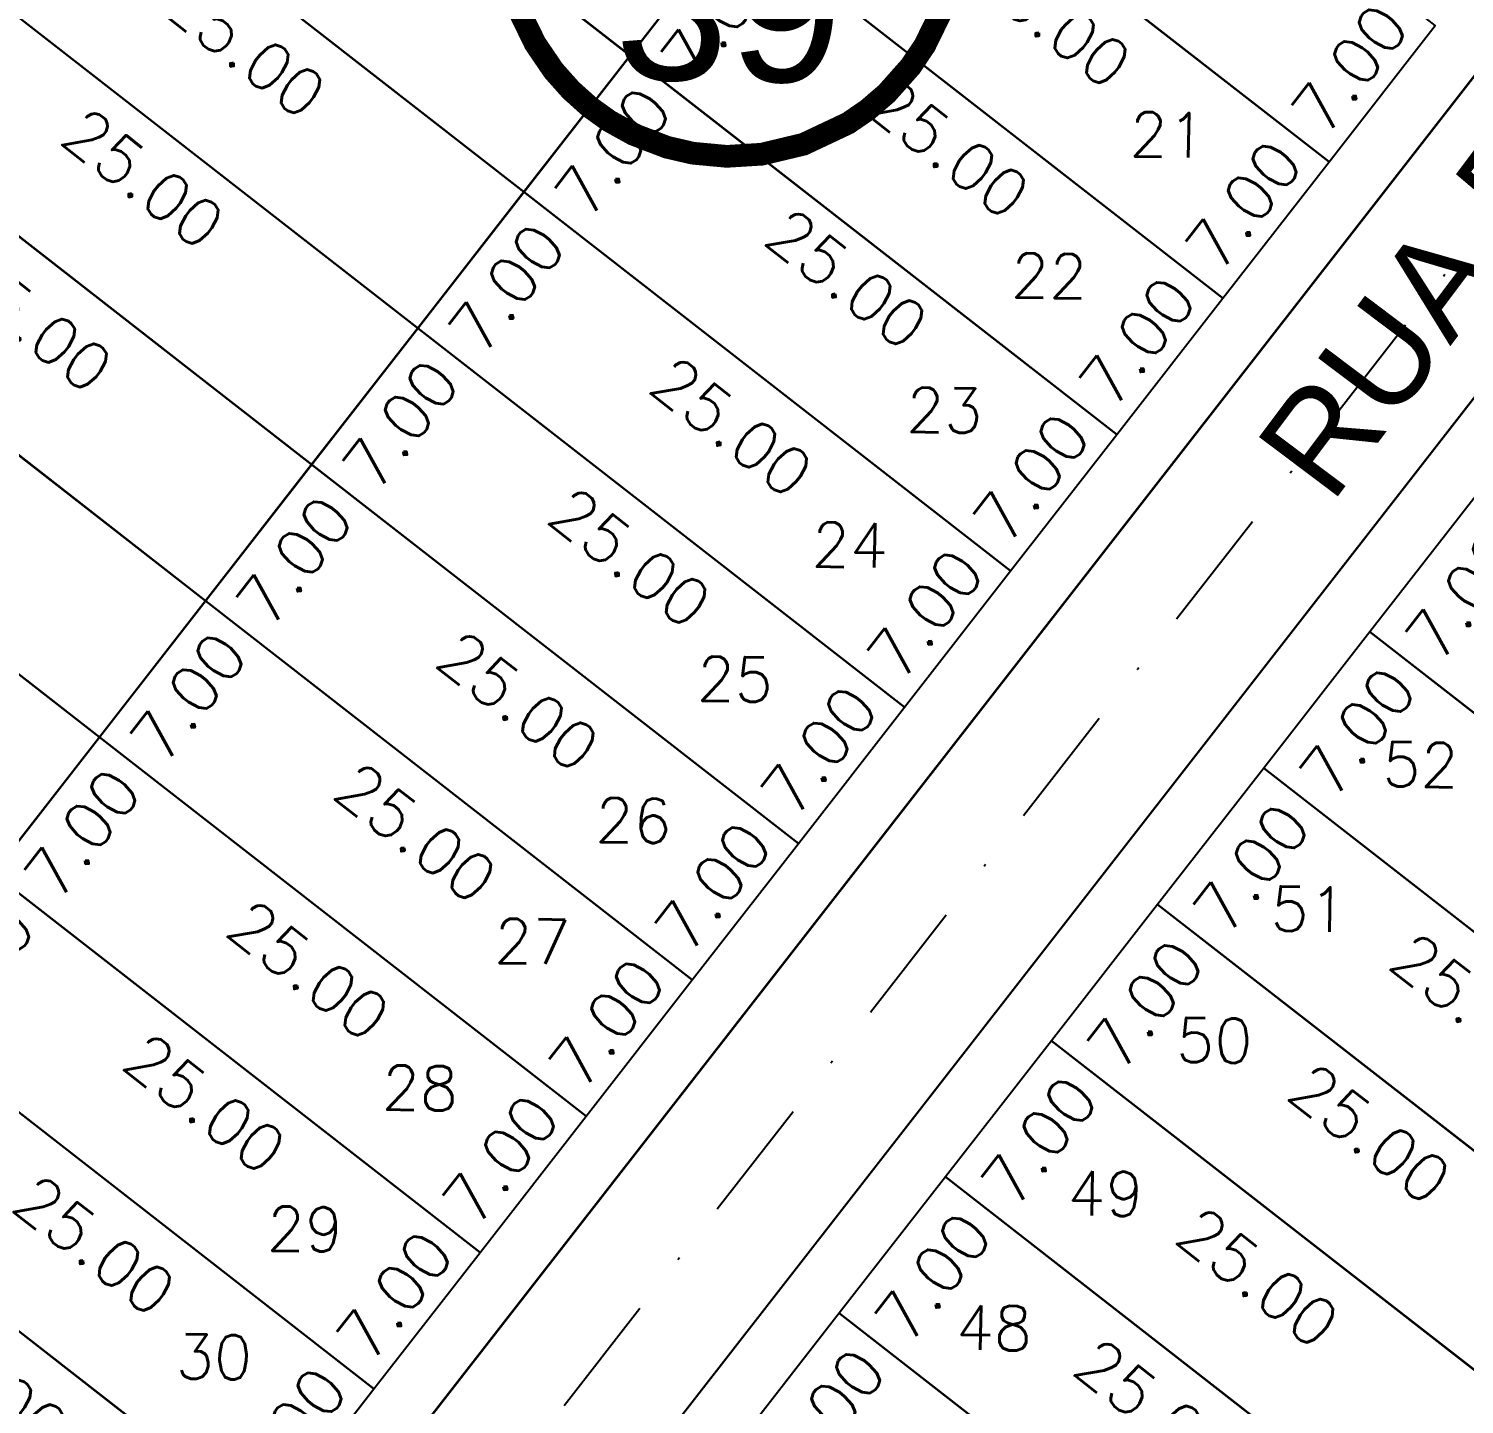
# Model space of a CAD drawing. Header units: millimetres. Extents: x -4430026 to 4783824, y 584 to 9593110.
# Drawn here: x 2211.3 to 2269.5, y 1048.7 to 1104.4 of the extents above; entities that cross this region are included whole.
import ezdxf
from ezdxf.enums import TextEntityAlignment as Align

# ---------------------------------------------------------------- set-up
doc = ezdxf.new("R2010")
doc.units = ezdxf.units.MM
doc.linetypes.add('CONTINUO', pattern=[0])
doc.linetypes.add('DASHDOT', pattern=[1, 0.5, -0.25, 0, -0.25])
for name, color, linetype in [('Calçada', 1, 'Continuous'), ('Cota', 8, 'Continuous'), ('EIXO DAS VIAS', 252, 'DASHDOT'), ('Lotes', 2, 'Continuous'), ('Nomes de Ruas', 3, 'Continuous'), ('Numero de lotes', 5, 'Continuous'), ('númeraçãoquadras', 4, 'Continuous'), ('Área Verde Alameda etc.', 92, 'Continuous')]:
    doc.layers.add(name, color=color, linetype=linetype)
doc.styles.add('arcad1', font='romans.shx')
doc.styles.add('ARIAL', font='arial.ttf', dxfattribs={"height": 0.25})
doc.styles.add('ROMANS', font='romans.shx')
doc.styles.add('STYLE1', font='sanss___.ttf')
doc.dimstyles.new('BOLA100', dxfattribs={"dimscale": 0, "dimtxt": 1.9, "dimasz": 0.18, "dimexe": 0.18, "dimexo": 0.063, "dimgap": 0, "dimtad": 1, "dimzin": 4, "dimdsep": 46, "dimtxsty": 'ROMANS', "dimcen": 0.09, "dimse1": 1, "dimse2": 1, "dimsd1": 1, "dimsd2": 1, "dimclrt": 256, "dimaunit": 1, "dimadec": 4, "dimazin": 0, "dimtfac": 1.2, "dimtix": 1, "dimtmove": 2, "dimatfit": 3, "dimfxl": 1, "dimtvp": 2, "dimtolj": 1, "dimtzin": 4, "dimarcsym": 0})

# ---------------------------------------------------------------- blocks, each defined once
blk = doc.blocks.new('*D1957')
at = {"layer": 'DEFPOINTS', "color": 0}
for p in [(2244.167, 1052.401), (2246.576, 1050.525), (2239.866, 1046.878)]:
    blk.add_point(p, dxfattribs=at)
at = {"layer": 'Cota', "insert": (2243.676, 1048.347), "char_height": 1.9, "attachment_point": 5, "rotation": 52.09358, "style": 'ROMANS'}
blk.add_mtext('\\A1;7.00', dxfattribs=at)
blk = doc.blocks.new('*D1958')
at = {"layer": 'DEFPOINTS', "color": 0}
for p in [(2248.467, 1057.924), (2250.877, 1056.048), (2244.167, 1052.401)]:
    blk.add_point(p, dxfattribs=at)
at = {"layer": 'Cota', "insert": (2247.977, 1053.87), "char_height": 1.9, "attachment_point": 5, "rotation": 52.09358, "style": 'ROMANS'}
blk.add_mtext('\\A1;7.00', dxfattribs=at)
blk = doc.blocks.new('*D1959')
at = {"layer": 'DEFPOINTS', "color": 0}
for p in [(2252.768, 1063.447), (2255.177, 1061.571), (2248.467, 1057.924)]:
    blk.add_point(p, dxfattribs=at)
at = {"layer": 'Cota', "insert": (2252.278, 1059.393), "char_height": 1.9, "attachment_point": 5, "rotation": 52.09358, "style": 'ROMANS'}
blk.add_mtext('\\A1;7.00', dxfattribs=at)
blk = doc.blocks.new('*D1960')
at = {"layer": 'DEFPOINTS', "color": 0}
for p in [(2257.069, 1068.97), (2259.478, 1067.094), (2252.768, 1063.447)]:
    blk.add_point(p, dxfattribs=at)
at = {"layer": 'Cota', "insert": (2256.578, 1064.916), "char_height": 1.9, "attachment_point": 5, "rotation": 52.09358, "style": 'ROMANS'}
blk.add_mtext('\\A1;7.00', dxfattribs=at)
blk = doc.blocks.new('*D1961')
at = {"layer": 'DEFPOINTS', "color": 0}
for p in [(2261.369, 1074.493), (2263.779, 1072.617), (2257.069, 1068.97)]:
    blk.add_point(p, dxfattribs=at)
at = {"layer": 'Cota', "insert": (2260.879, 1070.439), "char_height": 1.9, "attachment_point": 5, "rotation": 52.09358, "style": 'ROMANS'}
blk.add_mtext('\\A1;7.00', dxfattribs=at)
blk = doc.blocks.new('*D1962')
at = {"layer": 'DEFPOINTS', "color": 0}
for p in [(2265.67, 1080.016), (2268.079, 1078.14), (2261.369, 1074.493)]:
    blk.add_point(p, dxfattribs=at)
at = {"layer": 'Cota', "insert": (2265.179, 1075.962), "char_height": 1.9, "attachment_point": 5, "rotation": 52.09358, "style": 'ROMANS'}
blk.add_mtext('\\A1;7.00', dxfattribs=at)
blk = doc.blocks.new('*D1963')
at = {"layer": 'DEFPOINTS', "color": 0}
for p in [(2269.971, 1085.539), (2272.38, 1083.663), (2265.67, 1080.016)]:
    blk.add_point(p, dxfattribs=at)
at = {"layer": 'Cota', "insert": (2269.48, 1081.486), "char_height": 1.9, "attachment_point": 5, "rotation": 52.09358, "style": 'ROMANS'}
blk.add_mtext('\\A1;7.00', dxfattribs=at)
blk = doc.blocks.new('*D2200')
at = {"layer": 'DEFPOINTS', "color": 0}
for p in [(2224.754, 1049.773), (2225.308, 1049.341), (2221.008, 1043.818)]:
    blk.add_point(p, dxfattribs=at)
at = {"layer": 'Cota', "insert": (2221.855, 1047.595), "char_height": 1.9, "attachment_point": 5, "rotation": 52.09358, "style": 'ROMANS'}
blk.add_mtext('\\A1;7.00', dxfattribs=at)
blk = doc.blocks.new('*D2201')
at = {"layer": 'DEFPOINTS', "color": 0}
for p in [(2229.055, 1055.296), (2229.609, 1054.865), (2225.308, 1049.341)]:
    blk.add_point(p, dxfattribs=at)
at = {"layer": 'Cota', "insert": (2226.155, 1053.118), "char_height": 1.9, "attachment_point": 5, "rotation": 52.09358, "style": 'ROMANS'}
blk.add_mtext('\\A1;7.00', dxfattribs=at)
blk = doc.blocks.new('*D2202')
at = {"layer": 'DEFPOINTS', "color": 0}
for p in [(2233.356, 1060.819), (2233.91, 1060.388), (2229.609, 1054.865)]:
    blk.add_point(p, dxfattribs=at)
at = {"layer": 'Cota', "insert": (2230.456, 1058.641), "char_height": 1.9, "attachment_point": 5, "rotation": 52.09358, "style": 'ROMANS'}
blk.add_mtext('\\A1;7.00', dxfattribs=at)
blk = doc.blocks.new('*D2203')
at = {"layer": 'DEFPOINTS', "color": 0}
for p in [(2237.656, 1066.342), (2238.21, 1065.911), (2233.91, 1060.388)]:
    blk.add_point(p, dxfattribs=at)
at = {"layer": 'Cota', "insert": (2234.756, 1064.164), "char_height": 1.9, "attachment_point": 5, "rotation": 52.09358, "style": 'ROMANS'}
blk.add_mtext('\\A1;7.00', dxfattribs=at)
blk = doc.blocks.new('*D2204')
at = {"layer": 'DEFPOINTS', "color": 0}
for p in [(2241.957, 1071.865), (2242.511, 1071.434), (2238.21, 1065.911)]:
    blk.add_point(p, dxfattribs=at)
at = {"layer": 'Cota', "insert": (2239.057, 1069.687), "char_height": 1.9, "attachment_point": 5, "rotation": 52.09358, "style": 'ROMANS'}
blk.add_mtext('\\A1;7.00', dxfattribs=at)
blk = doc.blocks.new('*D2205')
at = {"layer": 'DEFPOINTS', "color": 0}
for p in [(2246.257, 1077.388), (2246.811, 1076.957), (2242.511, 1071.434)]:
    blk.add_point(p, dxfattribs=at)
at = {"layer": 'Cota', "insert": (2243.358, 1075.21), "char_height": 1.9, "attachment_point": 5, "rotation": 52.09358, "style": 'ROMANS'}
blk.add_mtext('\\A1;7.00', dxfattribs=at)
blk = doc.blocks.new('*D2206')
at = {"layer": 'DEFPOINTS', "color": 0}
for p in [(2250.558, 1082.911), (2251.112, 1082.48), (2246.811, 1076.957)]:
    blk.add_point(p, dxfattribs=at)
at = {"layer": 'Cota', "insert": (2247.658, 1080.734), "char_height": 1.9, "attachment_point": 5, "rotation": 52.09358, "style": 'ROMANS'}
blk.add_mtext('\\A1;7.00', dxfattribs=at)
blk = doc.blocks.new('*D2207')
at = {"layer": 'DEFPOINTS', "color": 0}
for p in [(2254.859, 1088.435), (2255.413, 1088.003), (2251.112, 1082.48)]:
    blk.add_point(p, dxfattribs=at)
at = {"layer": 'Cota', "insert": (2251.959, 1086.257), "char_height": 1.9, "attachment_point": 5, "rotation": 52.09358, "style": 'ROMANS'}
blk.add_mtext('\\A1;7.00', dxfattribs=at)
blk = doc.blocks.new('*D2208')
at = {"layer": 'DEFPOINTS', "color": 0}
for p in [(2259.159, 1093.958), (2259.713, 1093.526), (2255.413, 1088.003)]:
    blk.add_point(p, dxfattribs=at)
at = {"layer": 'Cota', "insert": (2256.259, 1091.78), "char_height": 1.9, "attachment_point": 5, "rotation": 52.09358, "style": 'ROMANS'}
blk.add_mtext('\\A1;7.00', dxfattribs=at)
blk = doc.blocks.new('*D2209')
at = {"layer": 'DEFPOINTS', "color": 0}
for p in [(2263.46, 1099.481), (2264.014, 1099.049), (2259.713, 1093.526)]:
    blk.add_point(p, dxfattribs=at)
at = {"layer": 'Cota', "insert": (2260.56, 1097.303), "char_height": 1.9, "attachment_point": 5, "rotation": 52.09358, "style": 'ROMANS'}
blk.add_mtext('\\A1;7.00', dxfattribs=at)
blk = doc.blocks.new('*D2210')
at = {"layer": 'DEFPOINTS', "color": 0}
for p in [(2267.761, 1105.004), (2268.315, 1104.573), (2264.014, 1099.049)]:
    blk.add_point(p, dxfattribs=at)
at = {"layer": 'Cota', "insert": (2264.861, 1102.826), "char_height": 1.9, "attachment_point": 5, "rotation": 52.09358, "style": 'ROMANS'}
blk.add_mtext('\\A1;7.00', dxfattribs=at)
blk = doc.blocks.new('*D2259')
at = {"layer": 'DEFPOINTS', "color": 0}
for p in [(2209.884, 1070.224), (2212.094, 1068.503), (2205.583, 1064.701)]:
    blk.add_point(p, dxfattribs=at)
at = {"layer": 'Cota', "insert": (2209.194, 1066.325), "char_height": 1.9, "attachment_point": 5, "rotation": 52.09358, "style": 'ROMANS'}
blk.add_mtext('\\A1;7.00', dxfattribs=at)
blk = doc.blocks.new('*D2260')
at = {"layer": 'DEFPOINTS', "color": 0}
for p in [(2214.184, 1075.747), (2216.395, 1074.026), (2209.884, 1070.224)]:
    blk.add_point(p, dxfattribs=at)
at = {"layer": 'Cota', "insert": (2213.495, 1071.848), "char_height": 1.9, "attachment_point": 5, "rotation": 52.09358, "style": 'ROMANS'}
blk.add_mtext('\\A1;7.00', dxfattribs=at)
blk = doc.blocks.new('*D2261')
at = {"layer": 'DEFPOINTS', "color": 0}
for p in [(2218.485, 1081.27), (2220.695, 1079.549), (2214.184, 1075.747)]:
    blk.add_point(p, dxfattribs=at)
at = {"layer": 'Cota', "insert": (2217.796, 1077.371), "char_height": 1.9, "attachment_point": 5, "rotation": 52.09358, "style": 'ROMANS'}
blk.add_mtext('\\A1;7.00', dxfattribs=at)
blk = doc.blocks.new('*D2262')
at = {"layer": 'DEFPOINTS', "color": 0}
for p in [(2222.785, 1086.793), (2224.996, 1085.072), (2218.485, 1081.27)]:
    blk.add_point(p, dxfattribs=at)
at = {"layer": 'Cota', "insert": (2222.096, 1082.894), "char_height": 1.9, "attachment_point": 5, "rotation": 52.09358, "style": 'ROMANS'}
blk.add_mtext('\\A1;7.00', dxfattribs=at)
blk = doc.blocks.new('*D2263')
at = {"layer": 'DEFPOINTS', "color": 0}
for p in [(2227.086, 1092.316), (2229.297, 1090.595), (2222.785, 1086.793)]:
    blk.add_point(p, dxfattribs=at)
at = {"layer": 'Cota', "insert": (2226.397, 1088.417), "char_height": 1.9, "attachment_point": 5, "rotation": 52.09358, "style": 'ROMANS'}
blk.add_mtext('\\A1;7.00', dxfattribs=at)
blk = doc.blocks.new('*D2264')
at = {"layer": 'DEFPOINTS', "color": 0}
for p in [(2231.387, 1097.839), (2233.597, 1096.118), (2227.086, 1092.316)]:
    blk.add_point(p, dxfattribs=at)
at = {"layer": 'Cota', "insert": (2230.697, 1093.94), "char_height": 1.9, "attachment_point": 5, "rotation": 52.09358, "style": 'ROMANS'}
blk.add_mtext('\\A1;7.00', dxfattribs=at)
blk = doc.blocks.new('*D2265')
at = {"layer": 'DEFPOINTS', "color": 0}
for p in [(2235.687, 1103.363), (2237.898, 1101.641), (2231.387, 1097.839)]:
    blk.add_point(p, dxfattribs=at)
at = {"layer": 'Cota', "insert": (2234.998, 1099.463), "char_height": 1.9, "attachment_point": 5, "rotation": 52.09358, "style": 'ROMANS'}
blk.add_mtext('\\A1;7.00', dxfattribs=at)
blk = doc.blocks.new('*D2266')
at = {"layer": 'DEFPOINTS', "color": 0}
for p in [(2239.988, 1108.886), (2242.199, 1107.164), (2235.687, 1103.363)]:
    blk.add_point(p, dxfattribs=at)
at = {"layer": 'Cota', "insert": (2239.299, 1104.986), "char_height": 1.9, "attachment_point": 5, "rotation": 52.09358, "style": 'ROMANS'}
blk.add_mtext('\\A1;7.00', dxfattribs=at)
blk = doc.blocks.new('*D3449')
at = {"layer": 'DEFPOINTS', "color": 0}
for p in [(2248.589, 1119.932), (2268.315, 1104.573), (2266.394, 1102.106)]:
    blk.add_point(p, dxfattribs=at)
at = {"layer": 'Cota', "insert": (2257.115, 1110.535), "char_height": 1.9, "attachment_point": 5, "rotation": 322.09358, "style": 'ROMANS'}
blk.add_mtext('\\A1;25.00', dxfattribs=at)
blk = doc.blocks.new('*D3471')
at = {"layer": 'DEFPOINTS', "color": 0}
for p in [(2244.289, 1114.409), (2264.014, 1099.049), (2261.999, 1096.461)]:
    blk.add_point(p, dxfattribs=at)
at = {"layer": 'Cota', "insert": (2252.72, 1104.891), "char_height": 1.9, "attachment_point": 5, "rotation": 322.09358, "style": 'ROMANS'}
blk.add_mtext('\\A1;25.00', dxfattribs=at)
blk = doc.blocks.new('*D3481')
at = {"layer": 'DEFPOINTS', "color": 0}
for p in [(2239.988, 1108.886), (2259.713, 1093.526), (2257.879, 1091.17)]:
    blk.add_point(p, dxfattribs=at)
at = {"layer": 'Cota', "insert": (2248.6, 1099.599), "char_height": 1.9, "attachment_point": 5, "rotation": 322.09358, "style": 'ROMANS'}
blk.add_mtext('\\A1;25.00', dxfattribs=at)
blk = doc.blocks.new('*D3490')
at = {"layer": 'DEFPOINTS', "color": 0}
for p in [(2215.962, 1118.722), (2235.687, 1103.363), (2234.033, 1101.238)]:
    blk.add_point(p, dxfattribs=at)
at = {"layer": 'Cota', "insert": (2224.754, 1109.667), "char_height": 1.9, "attachment_point": 5, "rotation": 322.09358, "style": 'ROMANS'}
blk.add_mtext('\\A1;25.00', dxfattribs=at)
blk = doc.blocks.new('*D3491')
at = {"layer": 'DEFPOINTS', "color": 0}
for p in [(2235.687, 1103.363), (2255.413, 1088.003), (2253.758, 1085.879)]:
    blk.add_point(p, dxfattribs=at)
at = {"layer": 'Cota', "insert": (2244.479, 1094.308), "char_height": 1.9, "attachment_point": 5, "rotation": 322.09358, "style": 'ROMANS'}
blk.add_mtext('\\A1;25.00', dxfattribs=at)
blk = doc.blocks.new('*D3492')
at = {"layer": 'DEFPOINTS', "color": 0}
for p in [(2265.67, 1080.016), (2285.395, 1064.657), (2283.741, 1062.532)]:
    blk.add_point(p, dxfattribs=at)
at = {"layer": 'Cota', "insert": (2274.462, 1070.962), "char_height": 1.9, "attachment_point": 5, "rotation": 322.09358, "style": 'ROMANS'}
blk.add_mtext('\\A1;25.00', dxfattribs=at)
blk = doc.blocks.new('*D3500')
at = {"layer": 'DEFPOINTS', "color": 0}
for p in [(2211.661, 1113.199), (2231.387, 1097.839), (2229.363, 1095.241)]:
    blk.add_point(p, dxfattribs=at)
at = {"layer": 'Cota', "insert": (2220.084, 1103.67), "char_height": 1.9, "attachment_point": 5, "rotation": 322.09358, "style": 'ROMANS'}
blk.add_mtext('\\A1;25.00', dxfattribs=at)
blk = doc.blocks.new('*D3501')
at = {"layer": 'DEFPOINTS', "color": 0}
for p in [(2231.387, 1097.839), (2251.112, 1082.48), (2249.089, 1079.882)]:
    blk.add_point(p, dxfattribs=at)
at = {"layer": 'Cota', "insert": (2239.81, 1088.311), "char_height": 1.9, "attachment_point": 5, "rotation": 322.09358, "style": 'ROMANS'}
blk.add_mtext('\\A1;25.00', dxfattribs=at)
blk = doc.blocks.new('*D3502')
at = {"layer": 'DEFPOINTS', "color": 0}
for p in [(2261.369, 1074.493), (2281.095, 1059.134), (2279.071, 1056.536)]:
    blk.add_point(p, dxfattribs=at)
at = {"layer": 'Cota', "insert": (2269.792, 1064.965), "char_height": 1.9, "attachment_point": 5, "rotation": 322.09358, "style": 'ROMANS'}
blk.add_mtext('\\A1;25.00', dxfattribs=at)
blk = doc.blocks.new('*D3510')
at = {"layer": 'DEFPOINTS', "color": 0}
for p in [(2207.361, 1107.676), (2227.086, 1092.316), (2225.243, 1089.95)]:
    blk.add_point(p, dxfattribs=at)
at = {"layer": 'Cota', "insert": (2215.964, 1098.379), "char_height": 1.9, "attachment_point": 5, "rotation": 322.09358, "style": 'ROMANS'}
blk.add_mtext('\\A1;25.00', dxfattribs=at)
blk = doc.blocks.new('*D3511')
at = {"layer": 'DEFPOINTS', "color": 0}
for p in [(2227.086, 1092.316), (2246.811, 1076.957), (2244.969, 1074.59)]:
    blk.add_point(p, dxfattribs=at)
at = {"layer": 'Cota', "insert": (2235.69, 1083.02), "char_height": 1.9, "attachment_point": 5, "rotation": 322.09358, "style": 'ROMANS'}
blk.add_mtext('\\A1;25.00', dxfattribs=at)
blk = doc.blocks.new('*D3512')
at = {"layer": 'DEFPOINTS', "color": 0}
for p in [(2257.069, 1068.97), (2276.794, 1053.611), (2274.951, 1051.244)]:
    blk.add_point(p, dxfattribs=at)
at = {"layer": 'Cota', "insert": (2265.672, 1059.673), "char_height": 1.9, "attachment_point": 5, "rotation": 322.09358, "style": 'ROMANS'}
blk.add_mtext('\\A1;25.00', dxfattribs=at)
blk = doc.blocks.new('*D3520')
at = {"layer": 'DEFPOINTS', "color": 0}
for p in [(2203.06, 1102.153), (2222.785, 1086.793), (2220.711, 1084.129)]:
    blk.add_point(p, dxfattribs=at)
at = {"layer": 'Cota', "insert": (2211.432, 1092.558), "char_height": 1.9, "attachment_point": 5, "rotation": 322.09358, "style": 'ROMANS'}
blk.add_mtext('\\A1;25.00', dxfattribs=at)
blk = doc.blocks.new('*D3521')
at = {"layer": 'DEFPOINTS', "color": 0}
for p in [(2222.785, 1086.793), (2242.511, 1071.434), (2240.436, 1068.77)]:
    blk.add_point(p, dxfattribs=at)
at = {"layer": 'Cota', "insert": (2231.157, 1077.199), "char_height": 1.9, "attachment_point": 5, "rotation": 322.09358, "style": 'ROMANS'}
blk.add_mtext('\\A1;25.00', dxfattribs=at)
blk = doc.blocks.new('*D3522')
at = {"layer": 'DEFPOINTS', "color": 0}
for p in [(2252.768, 1063.447), (2272.493, 1048.088), (2270.419, 1045.424)]:
    blk.add_point(p, dxfattribs=at)
at = {"layer": 'Cota', "insert": (2261.14, 1053.853), "char_height": 1.9, "attachment_point": 5, "rotation": 322.09358, "style": 'ROMANS'}
blk.add_mtext('\\A1;25.00', dxfattribs=at)
blk = doc.blocks.new('*D3530')
at = {"layer": 'DEFPOINTS', "color": 0}
for p in [(2198.759, 1096.629), (2218.485, 1081.27), (2216.561, 1078.799)]:
    blk.add_point(p, dxfattribs=at)
at = {"layer": 'Cota', "insert": (2207.282, 1087.228), "char_height": 1.9, "attachment_point": 5, "rotation": 322.09358, "style": 'ROMANS'}
blk.add_mtext('\\A1;25.00', dxfattribs=at)
blk = doc.blocks.new('*D3531')
at = {"layer": 'DEFPOINTS', "color": 0}
for p in [(2218.485, 1081.27), (2238.21, 1065.911), (2236.286, 1063.44)]:
    blk.add_point(p, dxfattribs=at)
at = {"layer": 'Cota', "insert": (2227.007, 1071.869), "char_height": 1.9, "attachment_point": 5, "rotation": 322.09358, "style": 'ROMANS'}
blk.add_mtext('\\A1;25.00', dxfattribs=at)
blk = doc.blocks.new('*D3532')
at = {"layer": 'DEFPOINTS', "color": 0}
for p in [(2248.467, 1057.924), (2268.193, 1042.565), (2266.269, 1040.094)]:
    blk.add_point(p, dxfattribs=at)
at = {"layer": 'Cota', "insert": (2256.99, 1048.523), "char_height": 1.9, "attachment_point": 5, "rotation": 322.09358, "style": 'ROMANS'}
blk.add_mtext('\\A1;25.00', dxfattribs=at)
blk = doc.blocks.new('*D3540')
at = {"layer": 'DEFPOINTS', "color": 0}
for p in [(2194.459, 1091.106), (2214.184, 1075.747), (2212.221, 1073.226)]:
    blk.add_point(p, dxfattribs=at)
at = {"layer": 'Cota', "insert": (2202.942, 1081.655), "char_height": 1.9, "attachment_point": 5, "rotation": 322.09358, "style": 'ROMANS'}
blk.add_mtext('\\A1;25.00', dxfattribs=at)
blk = doc.blocks.new('*D3541')
at = {"layer": 'DEFPOINTS', "color": 0}
for p in [(2214.184, 1075.747), (2233.91, 1060.388), (2231.947, 1057.867)]:
    blk.add_point(p, dxfattribs=at)
at = {"layer": 'Cota', "insert": (2222.668, 1066.296), "char_height": 1.9, "attachment_point": 5, "rotation": 322.09358, "style": 'ROMANS'}
blk.add_mtext('\\A1;25.00', dxfattribs=at)
blk = doc.blocks.new('*D3542')
at = {"layer": 'DEFPOINTS', "color": 0}
for p in [(2244.167, 1052.401), (2263.892, 1037.041), (2261.929, 1034.521)]:
    blk.add_point(p, dxfattribs=at)
at = {"layer": 'Cota', "insert": (2252.65, 1042.95), "char_height": 1.9, "attachment_point": 5, "rotation": 322.09358, "style": 'ROMANS'}
blk.add_mtext('\\A1;25.00', dxfattribs=at)
blk = doc.blocks.new('*D3551')
at = {"layer": 'DEFPOINTS', "color": 0}
for p in [(2209.884, 1070.224), (2229.609, 1054.865), (2227.743, 1052.468)]:
    blk.add_point(p, dxfattribs=at)
at = {"layer": 'Cota', "insert": (2218.464, 1060.897), "char_height": 1.9, "attachment_point": 5, "rotation": 322.09358, "style": 'ROMANS'}
blk.add_mtext('\\A1;25.00', dxfattribs=at)
blk = doc.blocks.new('*D3561')
at = {"layer": 'DEFPOINTS', "color": 0}
for p in [(2205.583, 1064.701), (2225.308, 1049.341), (2223.268, 1046.721)]:
    blk.add_point(p, dxfattribs=at)
at = {"layer": 'Cota', "insert": (2213.989, 1055.15), "char_height": 1.9, "attachment_point": 5, "rotation": 322.09358, "style": 'ROMANS'}
blk.add_mtext('\\A1;25.00', dxfattribs=at)
blk = doc.blocks.new('*D3571')
at = {"layer": 'DEFPOINTS', "color": 0}
for p in [(2201.282, 1059.178), (2221.008, 1043.818), (2218.928, 1041.148)]:
    blk.add_point(p, dxfattribs=at)
at = {"layer": 'Cota', "insert": (2209.649, 1049.577), "char_height": 1.9, "attachment_point": 5, "rotation": 322.09358, "style": 'ROMANS'}
blk.add_mtext('\\A1;25.00', dxfattribs=at)
blk = doc.blocks.new('*D3581')
at = {"layer": 'DEFPOINTS', "color": 0}
for p in [(2196.982, 1053.655), (2216.707, 1038.295), (2214.86, 1035.923)]:
    blk.add_point(p, dxfattribs=at)
at = {"layer": 'Cota', "insert": (2205.581, 1044.352), "char_height": 1.9, "attachment_point": 5, "rotation": 322.09358, "style": 'ROMANS'}
blk.add_mtext('\\A1;25.00', dxfattribs=at)
blk = doc.blocks.new('*D7512')
at = {"layer": 'DEFPOINTS', "color": 0}
for p in [(2236.091, 1280.484), (2081.628, 1082.113), (2083.466, 1080.682)]:
    blk.add_point(p, dxfattribs=at)
at = {"layer": 'Cota', "insert": (2155.587, 1174.738), "char_height": 1.9, "attachment_point": 5, "rotation": 52.09358, "style": 'ROMANS'}
blk.add_mtext('\\A1;251.42', dxfattribs=at)
blk = doc.blocks.new('*D7513')
at = {"layer": 'DEFPOINTS', "color": 0}
for p in [(2239.844, 1277.562), (2240.037, 1277.412), (2089.208, 1083.709)]:
    blk.add_point(p, dxfattribs=at)
at = {"layer": 'Cota', "insert": (2163.68, 1181.294), "char_height": 1.9, "attachment_point": 5, "rotation": 52.09358, "style": 'ROMANS'}
blk.add_mtext('\\A1;245.50', dxfattribs=at)
blk = doc.blocks.new('*D7514')
at = {"layer": 'DEFPOINTS', "color": 0}
for p in [(2246.349, 1272.497), (2095.52, 1078.794), (2097.259, 1077.44)]:
    blk.add_point(p, dxfattribs=at)
at = {"layer": 'Cota', "insert": (2165.485, 1166.48), "char_height": 1.9, "attachment_point": 5, "rotation": 52.09358, "style": 'ROMANS'}
blk.add_mtext('\\A1;245.50', dxfattribs=at)
blk = doc.blocks.new('*D7515')
at = {"layer": 'DEFPOINTS', "color": 0}
for p in [(2250.074, 1269.597), (2250.294, 1269.426), (2095.83, 1071.054)]:
    blk.add_point(p, dxfattribs=at)
at = {"layer": 'Cota', "insert": (2174.033, 1173.558), "char_height": 1.9, "attachment_point": 5, "rotation": 52.09358, "style": 'ROMANS'}
blk.add_mtext('\\A1;251.42', dxfattribs=at)
blk = doc.blocks.new('NUM_quadra')
at = {"color": 6, "const_width": 0.02}
blk.add_lwpolyline([(-0.0134, 0.1996), (-0.034, 0.1971), (-0.0579, 0.1914), (-0.0779, 0.1842), (-0.0981, 0.1743), (-0.1208, 0.1594), (-0.1377, 0.145), (-0.1521, 0.1299), (-0.1625, 0.1166), (-0.1764, 0.0942), (-0.1852, 0.0754), (-0.1941, 0.0483), (-0.1985, 0.0243), (-0.2, 0), (-0.1977, -0.0299), (-0.1921, -0.0556), (-0.1839, -0.0786), (-0.1713, -0.1033), (-0.1546, -0.1269), (-0.1389, -0.1439), (-0.1219, -0.1586), (-0.1046, -0.1705), (-0.0831, -0.1819), (-0.0531, -0.1928), (-0.0302, -0.1977), (0, -0.2), (0.0309, -0.1976), (0.0677, -0.1882), (0.1069, -0.169), (0.124, -0.1569), (0.1407, -0.1421), (0.1614, -0.1181), (0.1737, -0.0992), (0.187, -0.071), (0.1962, -0.0386), (0.2, 0), (0.1989, 0.0205), (0.1943, 0.0473), (0.1871, 0.0707), (0.1741, 0.0984), (0.1635, 0.1151), (0.1472, 0.1354), (0.1285, 0.1533), (0.1063, 0.1694), (0.0782, 0.1841), (0.0533, 0.1928), (0.0267, 0.1982), (0, 0.2)], close=True, dxfattribs=at)
blk.add_circle((0, 0), 0.2)
at = {"color": 3, "insert": (-0.1114, 0.1285), "char_height": 0.038, "width": 0.2663, "attachment_point": 1, "style": 'STYLE1'}
blk.add_mtext('\\fArial|b0|i0|c0|p34;QUADRA', dxfattribs=at)
at = {"color": 3, "style": 'STYLE1'}
blk.add_attdef('00', text='', height=0.13, dxfattribs=at).set_placement((0, -0.1335), align=Align.CENTER)

msp = doc.modelspace()

# ---------------------------------------------------------------- hatches: boundary and pattern name
at = {"layer": 'Área Verde Alameda etc.'}
h = msp.add_hatch(dxfattribs=at)
h.set_pattern_fill('ANSI37', color=256, scale=0.3, angle=24.82082, style=0)
h.set_pattern_definition([(69.82082076, (-350710.31295, -9590084.73025), (-0.894034063135, 0.32857167248), []), (159.82082076, (-350710.31295, -9590084.73025), (-0.32857167248, -0.894034063135), [])])
edge = h.paths.add_edge_path()
edge.add_line((2236.091, 1280.484), (2083.112, 1084.019))
edge.add_line((2083.112, 1084.019), (2081.628, 1082.113))
edge.add_arc((2084.474, 1087.395), 6, 241.68765, 322.09358)
edge.add_line((2089.208, 1083.709), (2240.037, 1277.412))
edge.add_line((2240.037, 1277.412), (2236.091, 1280.484))
h = msp.add_hatch(dxfattribs=at)
h.set_pattern_fill('ANSI37', color=256, scale=0.3, style=0)
h.set_pattern_definition([(45, (-350710.31295, -9590084.73025), (-0.67351920908, 0.67351920908), []), (135, (-350710.31295, -9590084.73025), (-0.67351920908, -0.67351920908), [])])
h.paths.add_polyline_path([(2250.294, 1269.426), (2246.349, 1272.497), (2095.52, 1078.794, 0.365977), (2095.83, 1071.054), (2097.315, 1072.961)])

# ---------------------------------------------------------------- linework, layer by layer
at = {"layer": 'Calçada', "lineweight": -3}
for p, q in [((2344.934, 1198.902), (2192.569, 1003.226)), ((2344.934, 1198.902), (2192.569, 1003.226)), ((2198.881, 998.311), (2351.246, 1193.987)), ((2198.881, 998.311), (2351.246, 1193.987))]:
    msp.add_line(p, q, dxfattribs=at)
for points in [[(2344.934, 1198.902, 0.414214), (2343.886, 1207.322), (2309.958, 1233.74, 0.414214), (2301.538, 1232.693), (2149.173, 1037.017, 0.414214), (2150.221, 1028.596), (2184.149, 1002.178, 0.414214), (2192.569, 1003.226)], [(2344.934, 1198.902, 0.414214), (2343.886, 1207.322), (2309.958, 1233.74, 0.414214), (2301.538, 1232.693), (2149.173, 1037.017, 0.414214), (2150.221, 1028.596), (2184.149, 1002.178, 0.414214), (2192.569, 1003.226)], [(2393.594, 1168.617), (2359.666, 1195.035, 0.414214), (2351.246, 1193.987), (2198.881, 998.311, 0.414214), (2199.929, 989.891), (2233.856, 963.473, 0.414214), (2242.277, 964.521), (2394.641, 1160.196, 0.414214)], [(2393.594, 1168.617), (2359.666, 1195.035, 0.414214), (2351.246, 1193.987), (2198.881, 998.311, 0.414214), (2199.929, 989.891), (2233.856, 963.473, 0.414214), (2242.277, 964.521), (2394.641, 1160.196, 0.414214)]]:
    msp.add_lwpolyline(points, format="xyb", close=True, dxfattribs=at)
at = {"layer": 'EIXO DAS VIAS', "ltscale": 10}
msp.add_line((2189.581, 992.879, 103.708), (2354.233, 1204.335, 103.708), dxfattribs=at)
at = {"layer": 'Lotes', "lineweight": -3}
for p, q in [((2168.721, 1017.36), (2321.7, 1213.825)), ((2264.014, 1099.049), (2224.563, 1129.768)), ((2259.713, 1093.526), (2220.263, 1124.245)), ((2255.413, 1088.003), (2215.962, 1118.722)), ((2251.112, 1082.48), (2211.661, 1113.199)), ((2246.811, 1076.957), (2207.361, 1107.676)), ((2242.511, 1071.434), (2203.06, 1102.153)), ((2238.21, 1065.911), (2198.759, 1096.629)), ((2233.91, 1060.388), (2194.459, 1091.106)), ((2229.609, 1054.865), (2190.158, 1085.583)), ((2225.308, 1049.341), (2185.858, 1080.06)), ((2305.121, 1049.298), (2265.67, 1080.016)), ((2221.008, 1043.818), (2181.557, 1074.537)), ((2300.82, 1043.775), (2261.369, 1074.493)), ((2296.519, 1038.251), (2257.069, 1068.97)), ((2292.219, 1032.728), (2252.768, 1063.447)), ((2287.918, 1027.205), (2248.467, 1057.924)), ((2283.618, 1021.682), (2244.167, 1052.401))]:
    msp.add_line(p, q, dxfattribs=at)
at = {"layer": 'Lotes', "linetype": 'CONTINUO', "lineweight": -3}
for p, q in [((2215.962, 1118.722), (2235.687, 1103.363)), ((2235.687, 1103.363), (2215.962, 1118.722)), ((2264.014, 1099.049), (2244.289, 1114.409)), ((2244.289, 1114.409), (2264.014, 1099.049)), ((2211.661, 1113.199), (2231.387, 1097.839)), ((2231.387, 1097.839), (2211.661, 1113.199)), ((2239.988, 1108.886), (2235.687, 1103.363)), ((2235.687, 1103.363), (2239.988, 1108.886)), ((2259.713, 1093.526), (2239.988, 1108.886)), ((2239.988, 1108.886), (2259.713, 1093.526)), ((2207.361, 1107.676), (2227.086, 1092.316)), ((2227.086, 1092.316), (2207.361, 1107.676)), ((2264.014, 1099.049), (2268.315, 1104.573)), ((2235.687, 1103.363), (2231.387, 1097.839)), ((2231.387, 1097.839), (2235.687, 1103.363)), ((2255.413, 1088.003), (2235.687, 1103.363)), ((2235.687, 1103.363), (2255.413, 1088.003)), ((2203.06, 1102.153), (2222.785, 1086.793)), ((2222.785, 1086.793), (2203.06, 1102.153)), ((2259.713, 1093.526), (2264.014, 1099.049)), ((2231.387, 1097.839), (2227.086, 1092.316)), ((2227.086, 1092.316), (2231.387, 1097.839)), ((2251.112, 1082.48), (2231.387, 1097.839)), ((2231.387, 1097.839), (2251.112, 1082.48)), ((2198.759, 1096.629), (2218.485, 1081.27)), ((2218.485, 1081.27), (2198.759, 1096.629)), ((2255.413, 1088.003), (2259.713, 1093.526)), ((2227.086, 1092.316), (2222.785, 1086.793)), ((2222.785, 1086.793), (2227.086, 1092.316)), ((2246.811, 1076.957), (2227.086, 1092.316)), ((2227.086, 1092.316), (2246.811, 1076.957)), ((2194.459, 1091.106), (2214.184, 1075.747)), ((2214.184, 1075.747), (2194.459, 1091.106)), ((2251.112, 1082.48), (2255.413, 1088.003)), ((2222.785, 1086.793), (2218.485, 1081.27)), ((2218.485, 1081.27), (2222.785, 1086.793)), ((2242.511, 1071.434), (2222.785, 1086.793)), ((2222.785, 1086.793), (2242.511, 1071.434)), ((2269.971, 1085.539), (2265.67, 1080.016)), ((2246.811, 1076.957), (2251.112, 1082.48)), ((2218.485, 1081.27), (2214.184, 1075.747)), ((2214.184, 1075.747), (2218.485, 1081.27)), ((2238.21, 1065.911), (2218.485, 1081.27)), ((2218.485, 1081.27), (2238.21, 1065.911)), ((2265.67, 1080.016), (2261.369, 1074.493)), ((2285.395, 1064.657), (2265.67, 1080.016)), ((2265.67, 1080.016), (2285.395, 1064.657)), ((2242.511, 1071.434), (2246.811, 1076.957)), ((2214.184, 1075.747), (2209.884, 1070.224)), ((2209.884, 1070.224), (2214.184, 1075.747)), ((2233.91, 1060.388), (2214.184, 1075.747)), ((2214.184, 1075.747), (2233.91, 1060.388)), ((2261.369, 1074.493), (2257.069, 1068.97)), ((2281.095, 1059.134), (2261.369, 1074.493)), ((2261.369, 1074.493), (2281.095, 1059.134)), ((2238.21, 1065.911), (2242.511, 1071.434)), ((2229.609, 1054.865), (2209.884, 1070.224)), ((2209.884, 1070.224), (2229.609, 1054.865)), ((2257.069, 1068.97), (2252.768, 1063.447)), ((2276.794, 1053.611), (2257.069, 1068.97)), ((2257.069, 1068.97), (2276.794, 1053.611)), ((2233.91, 1060.388), (2238.21, 1065.911)), ((2225.308, 1049.341), (2205.583, 1064.701)), ((2205.583, 1064.701), (2225.308, 1049.341)), ((2252.768, 1063.447), (2248.467, 1057.924)), ((2272.493, 1048.088), (2252.768, 1063.447)), ((2252.768, 1063.447), (2272.493, 1048.088)), ((2229.609, 1054.865), (2233.91, 1060.388)), ((2221.008, 1043.818), (2201.282, 1059.178)), ((2201.282, 1059.178), (2221.008, 1043.818)), ((2248.467, 1057.924), (2244.167, 1052.401)), ((2268.193, 1042.565), (2248.467, 1057.924)), ((2248.467, 1057.924), (2268.193, 1042.565)), ((2225.308, 1049.341), (2229.609, 1054.865)), ((2244.167, 1052.401), (2239.866, 1046.878)), ((2263.892, 1037.041), (2244.167, 1052.401)), ((2244.167, 1052.401), (2263.892, 1037.041)), ((2221.008, 1043.818), (2225.308, 1049.341))]:
    msp.add_line(p, q, dxfattribs=at)
at = {"layer": 'Lotes'}
for points in [[(2220.263, 1124.245), (2215.962, 1118.722), (2235.687, 1103.363), (2239.988, 1108.886)], [(2248.589, 1119.932), (2244.289, 1114.409), (2264.014, 1099.049), (2268.315, 1104.573)], [(2215.962, 1118.722), (2211.661, 1113.199), (2231.387, 1097.839), (2235.687, 1103.363)], [(2244.289, 1114.409), (2239.988, 1108.886), (2259.713, 1093.526), (2264.014, 1099.049)], [(2211.661, 1113.199), (2207.361, 1107.676), (2227.086, 1092.316), (2231.387, 1097.839)], [(2239.988, 1108.886), (2235.687, 1103.363), (2255.413, 1088.003), (2259.713, 1093.526)], [(2207.361, 1107.676), (2203.06, 1102.153), (2222.785, 1086.793), (2227.086, 1092.316)], [(2235.687, 1103.363), (2231.387, 1097.839), (2251.112, 1082.48), (2255.413, 1088.003)], [(2203.06, 1102.153), (2198.759, 1096.629), (2218.485, 1081.27), (2222.785, 1086.793)], [(2231.387, 1097.839), (2227.086, 1092.316), (2246.811, 1076.957), (2251.112, 1082.48)], [(2198.759, 1096.629), (2194.459, 1091.106), (2214.184, 1075.747), (2218.485, 1081.27)], [(2227.086, 1092.316), (2222.785, 1086.793), (2242.511, 1071.434), (2246.811, 1076.957)], [(2194.459, 1091.106), (2190.158, 1085.583), (2209.884, 1070.224), (2214.184, 1075.747)], [(2222.785, 1086.793), (2218.485, 1081.27), (2238.21, 1065.911), (2242.511, 1071.434)], [(2269.971, 1085.539), (2265.67, 1080.016), (2285.395, 1064.657), (2289.696, 1070.18)], [(2218.485, 1081.27), (2214.184, 1075.747), (2233.91, 1060.388), (2238.21, 1065.911)], [(2265.67, 1080.016), (2261.369, 1074.493), (2281.095, 1059.134), (2285.395, 1064.657)], [(2214.184, 1075.747), (2209.884, 1070.224), (2229.609, 1054.865), (2233.91, 1060.388)], [(2261.369, 1074.493), (2257.069, 1068.97), (2276.794, 1053.611), (2281.095, 1059.134)], [(2209.884, 1070.224), (2205.583, 1064.701), (2225.308, 1049.341), (2229.609, 1054.865)], [(2257.069, 1068.97), (2252.768, 1063.447), (2272.493, 1048.088), (2276.794, 1053.611)], [(2205.583, 1064.701), (2201.282, 1059.178), (2221.008, 1043.818), (2225.308, 1049.341)], [(2252.768, 1063.447), (2248.467, 1057.924), (2268.193, 1042.565), (2272.493, 1048.088)], [(2201.282, 1059.178), (2196.982, 1053.655), (2216.707, 1038.295), (2221.008, 1043.818)], [(2248.467, 1057.924), (2244.167, 1052.401), (2263.892, 1037.041), (2268.193, 1042.565)], [(2244.167, 1052.401), (2239.866, 1046.878), (2259.592, 1031.518), (2263.892, 1037.041)]]:
    msp.add_lwpolyline(points, close=True, dxfattribs=at)

# ---------------------------------------------------------------- block references
at = {"layer": 'númeraçãoquadras', "linetype": 'ByBlock', "extrusion": (0.084411, -0.001453, 0.99643)}
ref = msp.add_blockref('NUM_quadra', (1146.846, -2203.605, 291.528), dxfattribs=dict(at, xscale=45.93175888075766, yscale=45.93175888024863, zscale=45.93175853019476, rotation=270.0385460294471))
ref.add_attrib('00', '39', dxfattribs={"layer": '0', "color": 3, "extrusion": (0.084411, -0.001453, 0.99643), "height": 5.9711, "rotation": 270.03855, "style": 'STYLE1'}).set_placement((1140.716, -2203.609, 291.528), align=Align.CENTER)

# ---------------------------------------------------------------- texts
at = {"layer": 'Nomes de Ruas', "extrusion": (-0.066244, -0.055846, 0.996239), "style": 'ARIAL'}
msp.add_text('RUA 5  .', height=4, rotation=102.96746, dxfattribs=at).set_placement((625.357, 2431.1, -211.362), align=Align.MIDDLE_CENTER)
at = {"layer": 'Numero de lotes', "style": 'arcad1'}
for s, p in [('21', (2257.477, 1100.15, 103.708)), ('22', (2252.674, 1094.436, 103.708)), ('23', (2248.429, 1088.989, 103.708)), ('24', (2244.598, 1083.533, 103.708)), ('25', (2239.939, 1078.093, 103.708)), ('52', (2267.726, 1074.631, 103.708)), ('26', (2235.827, 1072.367, 103.708)), ('51', (2263.197, 1068.774, 103.708)), ('27', (2231.73, 1067.469, 103.708)), ('50', (2259.369, 1063.457, 103.708)), ('28', (2227.178, 1061.531, 103.708)), ('49', (2254.958, 1057.253, 103.708)), ('29', (2222.514, 1055.814, 103.708)), ('48', (2250.437, 1051.811, 103.708)), ('30', (2218.826, 1050.633, 103.708))]:
    msp.add_text(s, height=1.8, rotation=358.97539, dxfattribs=at).set_placement(p, align=Align.MIDDLE_CENTER)

# ---------------------------------------------------------------- dimensions: what is measured, and where the dimension line sits
at = {"layer": 'Cota'}
for base, p1, p2, angle, picture, middle in [((2083.466, 1080.682), (2236.091, 1280.484), (2081.628, 1082.113), 232.09358, '*D7512', (2155.587, 1174.738)), ((2097.259, 1077.44), (2246.349, 1272.497), (2095.52, 1078.794), 232.09358, '*D7514', (2165.485, 1166.48)), ((2250.074, 1269.597), (2095.83, 1071.054), (2250.294, 1269.426), 52.09358, '*D7515', (2174.033, 1173.558))]:
    dim = msp.add_linear_dim(base=base, p1=p1, p2=p2, angle=angle, dimstyle='BOLA100', override={"dimscale": 1}, dxfattribs=at)
    dim.commit()
    dim.dimension.update_dxf_attribs({"geometry": picture, "text_midpoint": middle, "dimtype": 161})
dim = msp.add_aligned_dim(p1=(2089.208, 1083.709), p2=(2240.037, 1277.412), distance=0.244, dimstyle='BOLA100', override={"dimscale": 1}, dxfattribs=at)
dim.commit()
dim.dimension.update_dxf_attribs({"geometry": '*D7513', "text_midpoint": (2163.68, 1181.294)})
for base, p1, p2, angle, picture, middle in [((2266.394, 1102.106), (2248.589, 1119.932), (2268.315, 1104.573), 142.09358, '*D3449', (2257.115, 1110.535)), ((2234.033, 1101.238), (2215.962, 1118.722), (2235.687, 1103.363), 142.09358, '*D3490', (2224.754, 1109.667)), ((2261.999, 1096.461), (2244.289, 1114.409), (2264.014, 1099.049), 142.09358, '*D3471', (2252.72, 1104.891)), ((2229.363, 1095.241), (2211.661, 1113.199), (2231.387, 1097.839), 142.09358, '*D3500', (2220.084, 1103.67)), ((2242.199, 1107.164), (2235.687, 1103.363), (2239.988, 1108.886), 232.09358, '*D2266', (2239.299, 1104.986)), ((2257.879, 1091.17), (2239.988, 1108.886), (2259.713, 1093.526), 142.09358, '*D3481', (2248.6, 1099.599)), ((2225.243, 1089.95), (2207.361, 1107.676), (2227.086, 1092.316), 142.09358, '*D3510', (2215.964, 1098.379)), ((2267.761, 1105.004), (2264.014, 1099.049), (2268.315, 1104.573), 232.09358, '*D2210', (2264.861, 1102.826)), ((2237.898, 1101.641), (2231.387, 1097.839), (2235.687, 1103.363), 232.09358, '*D2265', (2234.998, 1099.463)), ((2253.758, 1085.879), (2235.687, 1103.363), (2255.413, 1088.003), 142.09358, '*D3491', (2244.479, 1094.308)), ((2220.711, 1084.129), (2203.06, 1102.153), (2222.785, 1086.793), 142.09358, '*D3520', (2211.432, 1092.558)), ((2263.46, 1099.481), (2259.713, 1093.526), (2264.014, 1099.049), 232.09358, '*D2209', (2260.56, 1097.303)), ((2233.597, 1096.118), (2227.086, 1092.316), (2231.387, 1097.839), 232.09358, '*D2264', (2230.697, 1093.94)), ((2249.089, 1079.882), (2231.387, 1097.839), (2251.112, 1082.48), 142.09358, '*D3501', (2239.81, 1088.311)), ((2216.561, 1078.799), (2198.759, 1096.629), (2218.485, 1081.27), 142.09358, '*D3530', (2207.282, 1087.228)), ((2259.159, 1093.958), (2255.413, 1088.003), (2259.713, 1093.526), 232.09358, '*D2208', (2256.259, 1091.78)), ((2229.297, 1090.595), (2222.785, 1086.793), (2227.086, 1092.316), 232.09358, '*D2263', (2226.397, 1088.417)), ((2244.969, 1074.59), (2227.086, 1092.316), (2246.811, 1076.957), 142.09358, '*D3511', (2235.69, 1083.02)), ((2212.221, 1073.226), (2194.459, 1091.106), (2214.184, 1075.747), 142.09358, '*D3540', (2202.942, 1081.655)), ((2254.859, 1088.435), (2251.112, 1082.48), (2255.413, 1088.003), 232.09358, '*D2207', (2251.959, 1086.257)), ((2224.996, 1085.072), (2218.485, 1081.27), (2222.785, 1086.793), 232.09358, '*D2262', (2222.096, 1082.894)), ((2240.436, 1068.77), (2222.785, 1086.793), (2242.511, 1071.434), 142.09358, '*D3521', (2231.157, 1077.199)), ((2272.38, 1083.663), (2265.67, 1080.016), (2269.971, 1085.539), 232.09358, '*D1963', (2269.48, 1081.486)), ((2250.558, 1082.911), (2246.811, 1076.957), (2251.112, 1082.48), 232.09358, '*D2206', (2247.658, 1080.734)), ((2220.695, 1079.549), (2214.184, 1075.747), (2218.485, 1081.27), 232.09358, '*D2261', (2217.796, 1077.371)), ((2236.286, 1063.44), (2218.485, 1081.27), (2238.21, 1065.911), 142.09358, '*D3531', (2227.007, 1071.869)), ((2268.079, 1078.14), (2261.369, 1074.493), (2265.67, 1080.016), 232.09358, '*D1962', (2265.179, 1075.962)), ((2283.741, 1062.532), (2265.67, 1080.016), (2285.395, 1064.657), 142.09358, '*D3492', (2274.462, 1070.962)), ((2246.257, 1077.388), (2242.511, 1071.434), (2246.811, 1076.957), 232.09358, '*D2205', (2243.358, 1075.21)), ((2216.395, 1074.026), (2209.884, 1070.224), (2214.184, 1075.747), 232.09358, '*D2260', (2213.495, 1071.848)), ((2231.947, 1057.867), (2214.184, 1075.747), (2233.91, 1060.388), 142.09358, '*D3541', (2222.668, 1066.296)), ((2263.779, 1072.617), (2257.069, 1068.97), (2261.369, 1074.493), 232.09358, '*D1961', (2260.879, 1070.439)), ((2279.071, 1056.536), (2261.369, 1074.493), (2281.095, 1059.134), 142.09358, '*D3502', (2269.792, 1064.965)), ((2241.957, 1071.865), (2238.21, 1065.911), (2242.511, 1071.434), 232.09358, '*D2204', (2239.057, 1069.687)), ((2212.094, 1068.503), (2205.583, 1064.701), (2209.884, 1070.224), 232.09358, '*D2259', (2209.194, 1066.325)), ((2227.743, 1052.468), (2209.884, 1070.224), (2229.609, 1054.865), 142.09358, '*D3551', (2218.464, 1060.897)), ((2259.478, 1067.094), (2252.768, 1063.447), (2257.069, 1068.97), 232.09358, '*D1960', (2256.578, 1064.916)), ((2274.951, 1051.244), (2257.069, 1068.97), (2276.794, 1053.611), 142.09358, '*D3512', (2265.672, 1059.673)), ((2237.656, 1066.342), (2233.91, 1060.388), (2238.21, 1065.911), 232.09358, '*D2203', (2234.756, 1064.164)), ((2223.268, 1046.721), (2205.583, 1064.701), (2225.308, 1049.341), 142.09358, '*D3561', (2213.989, 1055.15)), ((2255.177, 1061.571), (2248.467, 1057.924), (2252.768, 1063.447), 232.09358, '*D1959', (2252.278, 1059.393)), ((2270.419, 1045.424), (2252.768, 1063.447), (2272.493, 1048.088), 142.09358, '*D3522', (2261.14, 1053.853)), ((2233.356, 1060.819), (2229.609, 1054.865), (2233.91, 1060.388), 232.09358, '*D2202', (2230.456, 1058.641)), ((2218.928, 1041.148), (2201.282, 1059.178), (2221.008, 1043.818), 142.09358, '*D3571', (2209.649, 1049.577)), ((2250.877, 1056.048), (2244.167, 1052.401), (2248.467, 1057.924), 232.09358, '*D1958', (2247.977, 1053.87)), ((2266.269, 1040.094), (2248.467, 1057.924), (2268.193, 1042.565), 142.09358, '*D3532', (2256.99, 1048.523)), ((2229.055, 1055.296), (2225.308, 1049.341), (2229.609, 1054.865), 232.09358, '*D2201', (2226.155, 1053.118)), ((2214.86, 1035.923), (2196.982, 1053.655), (2216.707, 1038.295), 142.09358, '*D3581', (2205.581, 1044.352)), ((2246.576, 1050.525), (2239.866, 1046.878), (2244.167, 1052.401), 232.09358, '*D1957', (2243.676, 1048.347)), ((2261.929, 1034.521), (2244.167, 1052.401), (2263.892, 1037.041), 142.09358, '*D3542', (2252.65, 1042.95)), ((2224.754, 1049.773), (2221.008, 1043.818), (2225.308, 1049.341), 232.09358, '*D2200', (2221.855, 1047.595))]:
    dim = msp.add_linear_dim(base=base, p1=p1, p2=p2, angle=angle, dimstyle='BOLA100', override={"dimscale": 1}, dxfattribs=at)
    dim.commit()
    dim.dimension.update_dxf_attribs({"geometry": picture, "text_midpoint": middle})

doc.saveas('drawing.dxf')
